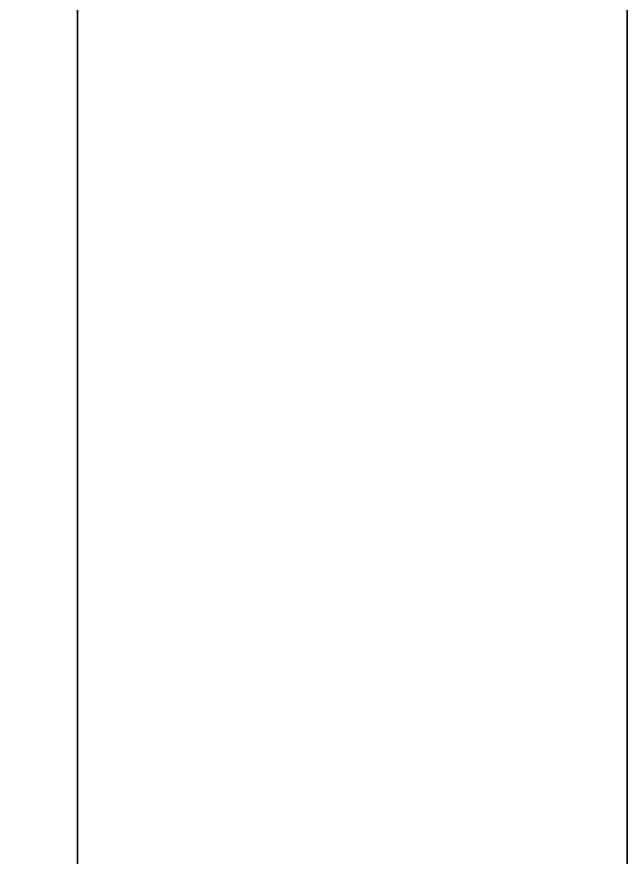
# Model space of a CAD drawing. Extents: x 0 to 5234, y -4951 to 0.
# Drawn here: x 5067.4 to 5234, y -4065.5 to -3836.2 of the extents above; entities that cross this region are included whole.
import ezdxf

# ---------------------------------------------------------------- set-up
doc = ezdxf.new("R2010")
doc.units = 0
doc.layers.add('LAYER0', color=7, linetype='CONTINUOUS')
doc.layers.add('LAYER36', color=7, linetype='CONTINUOUS')

msp = doc.modelspace()

# ---------------------------------------------------------------- linework, layer by layer
at = {"layer": 'LAYER0', "invisible_edges": 1}
for points in [[(5234, 0), (0, -4951), (0, 0), (5234, 0)], [(5234, -4951, 5), (0, 0, 5), (0, -4951, 5), (5234, -4951, 5)], [(0, 0, 5), (5234, -4951, 5), (5234, 0, 5), (0, 0, 5)], [(0, -4951), (5234, 0), (5234, -4951), (0, -4951)], [(5234, 0), (5234, -4951, 5), (5234, -4951), (5234, 0)], [(5234, -4951, 5), (5234, 0), (5234, 0, 5), (5234, -4951, 5)]]:
    msp.add_3dface(points, dxfattribs=at)
at = {"layer": 'LAYER36', "invisible_edges": 1}
for points in [[(5234, -1804, 5), (5084, -4801, 5), (5084, -1954, 5), (5234, -1804, 5)], [(5084, -4801, 5), (5234, -1804, 5), (5234, -4951, 5), (5084, -4801, 5)], [(5084, -1954, 2408), (5234, -4951, 2408), (5234, -1804, 2408), (5084, -1954, 2408)], [(5234, -1804, 5), (5234, -4951, 2408), (5234, -4951, 5), (5234, -1804, 5)], [(5234, -4951, 2408), (5234, -1804, 5), (5234, -1804, 2408), (5234, -4951, 2408)], [(5084, -1954, 2408), (5084, -4801, 5), (5084, -4801, 2408), (5084, -1954, 2408)], [(5084, -4801, 5), (5084, -1954, 2408), (5084, -1954, 5), (5084, -4801, 5)], [(5234, -4951, 2408), (5084, -1954, 2408), (5084, -4801, 2408), (5234, -4951, 2408)]]:
    msp.add_3dface(points, dxfattribs=at)

doc.saveas('drawing.dxf')
